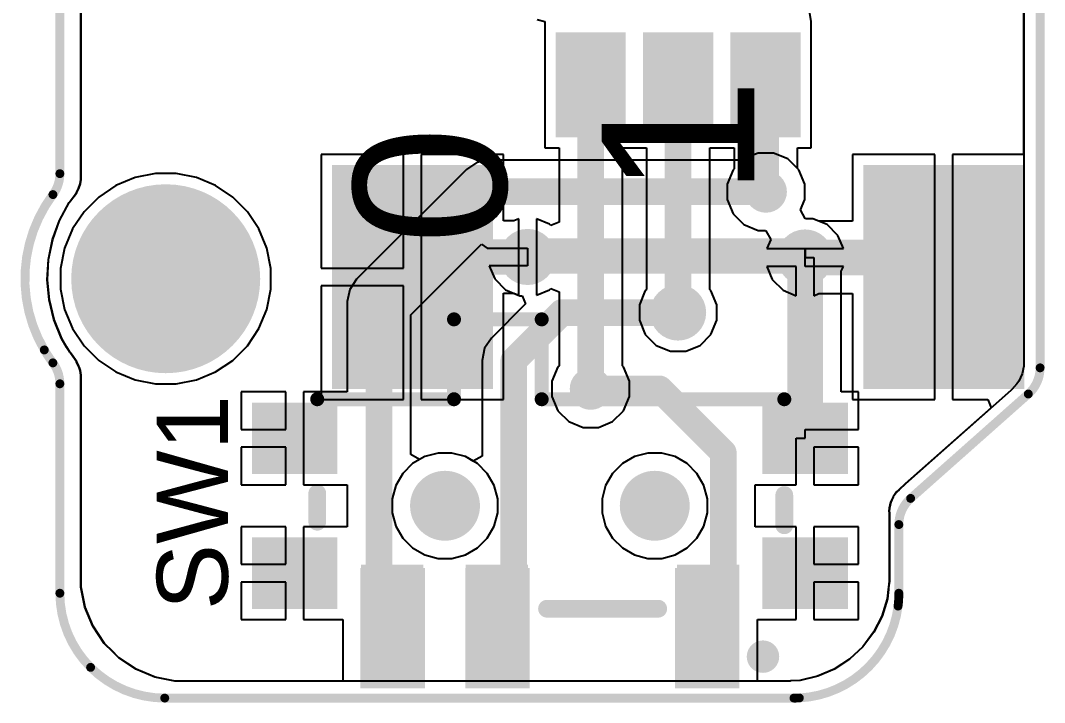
# Model space of a CAD drawing. Header units: millimetres. Extents: x -0.082 to 0.495, y -0.239 to 0.554.
# Drawn here: x -0.082 to 0.495, y -0.239 to 0.145 of the extents above; entities that cross this region are included whole.
import ezdxf

# ---------------------------------------------------------------- set-up
doc = ezdxf.new("R2010")
doc.units = ezdxf.units.MM
doc.header["$MEASUREMENT"] = 0
for name, color, linetype in [('BottomLayer', 5, 'Continuous'), ('BottomPaste', 16, 'Continuous'), ('BottomSolder', 6, 'Continuous'), ('Mechanical2', 216, 'Continuous'), ('MultiLayer', 9, 'Continuous'), ('PadHoleLayer', 156, 'Continuous'), ('TopLayer', 1, 'Continuous'), ('TopOverlay', 2, 'Continuous'), ('TopPaste', 8, 'Continuous'), ('TopSolder', 216, 'Continuous'), ('ViaHoleLayer', 16, 'Continuous')]:
    doc.layers.add(name, color=color, linetype=linetype)
doc.styles.add('Arial', font='arial.ttf', dxfattribs={"height": 0.2})

# ---------------------------------------------------------------- blocks, each defined once
blk = doc.blocks.new('PCM12SMTR__1')
at = {"layer": 'BottomSolder'}
h = blk.add_hatch(color=6, dxfattribs=at)
edge = h.paths.add_edge_path()
edge.add_arc((-0.0590551, 0), 0.004, 0, 360)
h = blk.add_hatch(color=6, dxfattribs=at)
edge = h.paths.add_edge_path()
edge.add_arc((0.0590551, 0), 0.004, 0, 360)
at = {"layer": 'PadHoleLayer'}
h = blk.add_hatch(color=156, dxfattribs=at)
edge = h.paths.add_edge_path()
edge.add_arc((-0.0590551, 0), 0.019685, 0, 360)
h = blk.add_hatch(color=156, dxfattribs=at)
edge = h.paths.add_edge_path()
edge.add_arc((0.0590551, 0), 0.019685, 0, 360)
at = {"layer": 'TopLayer'}
for points in [[(-0.10275585, 0.09881885), (-0.07440935, 0.09881885), (-0.07440935, 0.03897635), (-0.10275585, 0.03897635)], [(0.01535435, 0.09881885), (0.04370085, 0.09881885), (0.04370085, 0.03897635), (0.01535435, 0.03897635)], [(0.07440945, 0.09881885), (0.10275595, 0.09881885), (0.10275595, 0.03897635), (0.07440945, 0.03897635)], [(-0.16377955, 0.05413385), (-0.12362205, 0.05413385), (-0.12362205, 0.02185035), (-0.16377955, 0.02185035)], [(0.12362205, 0.05413385), (0.16377955, 0.05413385), (0.16377955, 0.02185035), (0.12362205, 0.02185035)], [(-0.16377955, -0.02185035), (-0.12362205, -0.02185035), (-0.12362205, -0.05413385), (-0.16377955, -0.05413385)], [(0.12362205, -0.02185035), (0.16377955, -0.02185035), (0.16377955, -0.05413385), (0.12362205, -0.05413385)]]:
    blk.add_hatch(color=1, dxfattribs=at).paths.add_polyline_path(points)
at = {"layer": 'TopPaste'}
for points in [[(-0.10275585, 0.09881885), (-0.07440935, 0.09881885), (-0.07440935, 0.03897635), (-0.10275585, 0.03897635)], [(0.01535435, 0.09881885), (0.04370085, 0.09881885), (0.04370085, 0.03897635), (0.01535435, 0.03897635)], [(0.07440945, 0.09881885), (0.10275595, 0.09881885), (0.10275595, 0.03897635), (0.07440945, 0.03897635)], [(-0.16377955, 0.05413385), (-0.12362205, 0.05413385), (-0.12362205, 0.02185035), (-0.16377955, 0.02185035)], [(0.12362205, 0.05413385), (0.16377955, 0.05413385), (0.16377955, 0.02185035), (0.12362205, 0.02185035)], [(-0.16377955, -0.02185035), (-0.12362205, -0.02185035), (-0.12362205, -0.05413385), (-0.16377955, -0.05413385)], [(0.12362205, -0.02185035), (0.16377955, -0.02185035), (0.16377955, -0.05413385), (0.12362205, -0.05413385)]]:
    blk.add_hatch(color=8, dxfattribs=at).paths.add_polyline_path(points)
at = {"layer": 'TopSolder'}
for points in [[(-0.10675585, 0.10281885), (-0.07040935, 0.10281885), (-0.07040935, 0.03497635), (-0.10675585, 0.03497635)], [(0.01135435, 0.10281885), (0.04770085, 0.10281885), (0.04770085, 0.03497635), (0.01135435, 0.03497635)], [(0.07040945, 0.10281885), (0.10675595, 0.10281885), (0.10675595, 0.03497635), (0.07040945, 0.03497635)], [(-0.16777955, 0.05813385), (-0.11962205, 0.05813385), (-0.11962205, 0.01785035), (-0.16777955, 0.01785035)], [(0.11962205, 0.05813385), (0.16777955, 0.05813385), (0.16777955, 0.01785035), (0.11962205, 0.01785035)], [(-0.16777955, -0.01785035), (-0.11962205, -0.01785035), (-0.11962205, -0.05813385), (-0.16777955, -0.05813385)], [(0.11962205, -0.01785035), (0.16777955, -0.01785035), (0.16777955, -0.05813385), (0.11962205, -0.05813385)]]:
    blk.add_hatch(color=216, dxfattribs=at).paths.add_polyline_path(points)
h = blk.add_hatch(color=216, dxfattribs=at)
edge = h.paths.add_edge_path()
edge.add_arc((-0.0590551, 0), 0.004, 0, 360)
h = blk.add_hatch(color=216, dxfattribs=at)
edge = h.paths.add_edge_path()
edge.add_arc((0.0590551, 0), 0.004, 0, 360)
at = {"layer": 'TopOverlay'}
for points, const_width in [([(-0.1158769, 0.085, 1), (-0.1241231, 0.085, 1)], 0.01), ([(-0.1266231, 0.085, 1), (-0.1216231, 0.085, 1)], 0.005), ([(-0.1183769, 0.085, 1), (-0.1133769, 0.085, 1)], 0.005), ([(-0.0635, 0.058, 1), (-0.0585, 0.058, 1)], 0.005), ([(-0.000884, 0.058, 1), (0.004116, 0.058, 1)], 0.005), ([(-0.1345, 0.011, 1), (-0.1295, 0.011, 1)], 0.005), ([(0.1285, 0.009, 1), (0.1335, 0.009, 1)], 0.005), ([(-0.1345, -0.006, 1), (-0.1295, -0.006, 1)], 0.005), ([(0.1285, -0.007, 1), (0.1335, -0.007, 1)], 0.005), ([(-0.1339685, -0.06, 1), (-0.1300315, -0.06, 1)], 0.003937), ([(0.0026475, -0.06, 1), (0.0065845, -0.06, 1)], 0.003937), ([(0.0026475, -0.06, 1), (0.0065845, -0.06, 1)], 0.003937), ([(0.0520315, -0.06, 1), (0.0559685, -0.06, 1)], 0.003937), ([(0.0520315, -0.06, 1), (0.0559685, -0.06, 1)], 0.003937), ([(0.1290315, -0.06, 1), (0.1329685, -0.06, 1)], 0.003937), ([(0.0026475, -0.105, 1), (0.0065845, -0.105, 1)], 0.003937), ([(0.0026475, -0.105, 1), (0.0065845, -0.105, 1)], 0.003937), ([(0.0520315, -0.105, 1), (0.0559685, -0.105, 1)], 0.003937), ([(0.0520315, -0.105, 1), (0.0559685, -0.105, 1)], 0.003937)]:
    blk.add_lwpolyline(points, format="xyb", close=True, dxfattribs=dict(at, const_width=const_width))
for points, const_width in [([(0.001616, 0.058), (-0.061, 0.058)], 0.01), ([(-0.132, 0.011), (-0.132, -0.006)], 0.01), ([(0.131, 0.009), (0.131, -0.007)], 0.01), ([(0.004616, -0.06), (-0.132, -0.06)], 0.007874), ([(0.004616, -0.06), (0.004616, -0.105)], 0.007874), ([(0.131, -0.06), (0.054, -0.06)], 0.007874), ([(0.054, -0.06), (0.054, -0.105)], 0.007874), ([(0.054, -0.105), (0.004616, -0.105)], 0.007874)]:
    blk.add_lwpolyline(points, dxfattribs=dict(at, const_width=const_width))
blk = doc.blocks.new('0532610371_B_2')
at = {"layer": 'BottomLayer'}
for points in [[(-0.1909449, 0.1131889), (-0.1082677, 0.1131889), (-0.1082677, -0.0049213), (-0.1909449, -0.0049213)], [(0.1909449, -0.0049213), (0.1082677, -0.0049213), (0.1082677, 0.1131889), (0.1909449, 0.1131889)], [(-0.03346455, -0.07972445), (-0.06496065, -0.07972445), (-0.06496065, -0.02854335), (-0.03346455, -0.02854335)], [(0.01574805, -0.07972445), (-0.01574805, -0.07972445), (-0.01574805, -0.02854335), (0.01574805, -0.02854335)], [(0.06496065, -0.07972445), (0.03346455, -0.07972445), (0.03346455, -0.02854335), (0.06496065, -0.02854335)]]:
    blk.add_hatch(color=5, dxfattribs=at).paths.add_polyline_path(points)
at = {"layer": 'BottomPaste'}
for points in [[(-0.1909449, 0.1131889), (-0.1082677, 0.1131889), (-0.1082677, -0.0049213), (-0.1909449, -0.0049213)], [(0.1909449, -0.0049213), (0.1082677, -0.0049213), (0.1082677, 0.1131889), (0.1909449, 0.1131889)], [(-0.03346455, -0.07972445), (-0.06496065, -0.07972445), (-0.06496065, -0.02854335), (-0.03346455, -0.02854335)], [(0.01574805, -0.07972445), (-0.01574805, -0.07972445), (-0.01574805, -0.02854335), (0.01574805, -0.02854335)], [(0.06496065, -0.07972445), (0.03346455, -0.07972445), (0.03346455, -0.02854335), (0.06496065, -0.02854335)]]:
    blk.add_hatch(color=16, dxfattribs=at).paths.add_polyline_path(points)
at = {"layer": 'BottomSolder'}
for points in [[(-0.1949449, 0.1171889), (-0.1042677, 0.1171889), (-0.1042677, -0.0089213), (-0.1949449, -0.0089213)], [(0.1949449, -0.0089213), (0.1042677, -0.0089213), (0.1042677, 0.1171889), (0.1949449, 0.1171889)], [(-0.02946455, -0.08372445), (-0.06896065, -0.08372445), (-0.06896065, -0.02454335), (-0.02946455, -0.02454335)], [(0.01974805, -0.08372445), (-0.01974805, -0.08372445), (-0.01974805, -0.02454335), (0.01974805, -0.02454335)], [(0.06896065, -0.08372445), (0.02946455, -0.08372445), (0.02946455, -0.02454335), (0.06896065, -0.02454335)]]:
    blk.add_hatch(color=6, dxfattribs=at).paths.add_polyline_path(points)

msp = doc.modelspace()

# ---------------------------------------------------------------- hatches: boundary and pattern name
at = {"layer": 'BottomLayer'}
h = msp.add_hatch(color=5, dxfattribs=at)
edge = h.paths.add_edge_path()
edge.add_arc((0.338, 0.049), 0.011811, 0, 360)
h = msp.add_hatch(color=5, dxfattribs=at)
edge = h.paths.add_edge_path()
edge.add_arc((0, 0), 0.0492126, 0, 360)
h = msp.add_hatch(color=5, dxfattribs=at)
edge = h.paths.add_edge_path()
edge.add_arc((0.2037581, 0.0122625), 0.011811, 0, 360)
h = msp.add_hatch(color=5, dxfattribs=at)
edge = h.paths.add_edge_path()
edge.add_arc((0.360045, 0.0119836), 0.011811, 0, 360)
h = msp.add_hatch(color=5, dxfattribs=at)
edge = h.paths.add_edge_path()
edge.add_arc((0.288541, -0.0190378), 0.011811, 0, 360)
h = msp.add_hatch(color=5, dxfattribs=at)
edge = h.paths.add_edge_path()
edge.add_arc((0.2393284, -0.0620164), 0.011811, 0, 360)
at = {"layer": 'BottomSolder'}
h = msp.add_hatch(color=6, dxfattribs=at)
edge = h.paths.add_edge_path()
edge.add_arc((0, 0), 0.0532126, 0, 360)
h = msp.add_hatch(color=6, dxfattribs=at)
edge = h.paths.add_edge_path()
edge.add_arc((0.2037581, 0.0122625), 0.015811, 0, 360)
h = msp.add_hatch(color=6, dxfattribs=at)
edge = h.paths.add_edge_path()
edge.add_arc((0.360045, 0.0119836), 0.015811, 0, 360)
h = msp.add_hatch(color=6, dxfattribs=at)
edge = h.paths.add_edge_path()
edge.add_arc((0.288541, -0.0190378), 0.015811, 0, 360)
at = {"layer": 'MultiLayer'}
h = msp.add_hatch(color=9, dxfattribs=at)
edge = h.paths.add_edge_path()
edge.add_arc((0, 0), 0.0492126, 0, 360)
at = {"layer": 'PadHoleLayer'}
h = msp.add_hatch(color=156, dxfattribs=at)
edge = h.paths.add_edge_path()
edge.add_arc((0, 0), 0.039379, 0, 360)
at = {"layer": 'TopLayer'}
h = msp.add_hatch(color=1, dxfattribs=at)
edge = h.paths.add_edge_path()
edge.add_arc((0.338, 0.049), 0.011811, 0, 360)
h = msp.add_hatch(color=1, dxfattribs=at)
edge = h.paths.add_edge_path()
edge.add_arc((0, 0), 0.0492126, 0, 360)
h = msp.add_hatch(color=1, dxfattribs=at)
edge = h.paths.add_edge_path()
edge.add_arc((0.2037581, 0.0122625), 0.011811, 0, 360)
h = msp.add_hatch(color=1, dxfattribs=at)
edge = h.paths.add_edge_path()
edge.add_arc((0.360045, 0.0119836), 0.011811, 0, 360)
h = msp.add_hatch(color=1, dxfattribs=at)
edge = h.paths.add_edge_path()
edge.add_arc((0.288541, -0.0190378), 0.011811, 0, 360)
h = msp.add_hatch(color=1, dxfattribs=at)
edge = h.paths.add_edge_path()
edge.add_arc((0.2393284, -0.0620164), 0.011811, 0, 360)
for points in [[(0.11, -0.23), (0.145, -0.23), (0.145, -0.161), (0.11, -0.161)], [(0.169, -0.23), (0.204, -0.23), (0.204, -0.161), (0.169, -0.161)], [(0.288, -0.23), (0.323, -0.23), (0.323, -0.161), (0.288, -0.161)]]:
    msp.add_hatch(color=1, dxfattribs=at).paths.add_polyline_path(points)
at = {"layer": 'TopSolder'}
h = msp.add_hatch(color=216, dxfattribs=at)
edge = h.paths.add_edge_path()
edge.add_arc((0, 0), 0.0532126, 0, 360)
h = msp.add_hatch(color=216, dxfattribs=at)
edge = h.paths.add_edge_path()
edge.add_arc((0.2037581, 0.0122625), 0.015811, 0, 360)
h = msp.add_hatch(color=216, dxfattribs=at)
edge = h.paths.add_edge_path()
edge.add_arc((0.360045, 0.0119836), 0.015811, 0, 360)
h = msp.add_hatch(color=216, dxfattribs=at)
edge = h.paths.add_edge_path()
edge.add_arc((0.288541, -0.0190378), 0.015811, 0, 360)
at = {"layer": 'ViaHoleLayer'}
h = msp.add_hatch(color=16, dxfattribs=at)
edge = h.paths.add_edge_path()
edge.add_arc((0.338, 0.049), 0.0059055, 0, 360)
h = msp.add_hatch(color=16, dxfattribs=at)
edge = h.paths.add_edge_path()
edge.add_arc((0.2037581, 0.0122625), 0.0059055, 0, 360)
h = msp.add_hatch(color=16, dxfattribs=at)
edge = h.paths.add_edge_path()
edge.add_arc((0.360045, 0.0119836), 0.0059055, 0, 360)
h = msp.add_hatch(color=16, dxfattribs=at)
edge = h.paths.add_edge_path()
edge.add_arc((0.288541, -0.0190378), 0.0059055, 0, 360)
h = msp.add_hatch(color=16, dxfattribs=at)
edge = h.paths.add_edge_path()
edge.add_arc((0.2393284, -0.0620164), 0.0059055, 0, 360)

# ---------------------------------------------------------------- linework, layer by layer
at = {"layer": 'BottomLayer'}
for p, q in [((0.4830846, 0.4541577), (0.4830845, 0.0700387)), ((-0.0477303, 0.0572966), (-0.0477303, 0.3197768)), ((0.2091056, 0.1461099), (0.2135803, 0.1448417)), ((0.2135803, 0.1448417), (0.2135804, 0.1411098)), ((0.3635017, 0.1448418), (0.3627572, 0.149624)), ((0.3635016, 0.1448417), (0.3635017, 0.1448418)), ((0.3635016, 0.0736608), (0.3635016, 0.1448417)), ((0.2135804, 0.1411098), (0.2135804, 0.0736608)), ((0.1339347, 0.0700387), (0.0875961, 0.0700387)), ((0.0875961, 0.0700387), (0.0875961, 0.0059836)), ((0.1339347, 0.0059836), (0.1339347, 0.0700387)), ((0.1902733, 0.0700387), (0.1439347, 0.0700387)), ((0.1439347, 0.0700387), (0.1439347, 0.0009836)), ((0.1902733, 0.0326543), (0.1902733, 0.0700387)), ((0.2135804, 0.0736608), (0.2214856, 0.0736608)), ((0.2214856, 0.0736608), (0.2214856, 0.0319133)), ((0.2571712, -0.0490138), (0.2571712, 0.0736608)), ((0.2571712, 0.0736608), (0.2706982, 0.0736608)), ((0.2706982, 0.0736608), (0.2706982, -0.0060352)), ((0.3063838, -0.0060352), (0.3063838, 0.0736608)), ((0.3063838, 0.0736608), (0.320034, 0.0736608)), ((0.320034, 0.0736608), (0.320034, 0.0618794)), ((0.3557196, 0.0621258), (0.3557196, 0.0736608)), ((0.3557196, 0.0736608), (0.3635016, 0.0736608)), ((0.4331473, 0.0700387), (0.3868087, 0.0700387)), ((0.3868087, 0.0700387), (0.3868087, 0.0323754)), ((0.4331473, 0.0009836), (0.4331473, 0.0700387)), ((0.4830845, 0.0700387), (0.4431473, 0.0700387)), ((0.4431473, 0.0700387), (0.4431473, 0.0009836)), ((-0.0058319, 0.0592126), (-0.0172717, 0.0569371)), ((0.0058319, 0.0592126), (-0.0058319, 0.0592126)), ((0.0172717, 0.0569371), (0.0058319, 0.0592126)), ((0.3195095, 0.0613549), (0.316189, 0.0533385)), ((0.320034, 0.0618794), (0.3195095, 0.0613549)), ((0.3564905, 0.0613549), (0.3557196, 0.0621258)), ((0.359811, 0.0533385), (0.3564905, 0.0613549)), ((-0.0490315, 0.0508753), (-0.0482034, 0.0533645)), ((-0.0482034, 0.0533645), (-0.0477836, 0.0559541)), ((-0.0477836, 0.0559541), (-0.0477307, 0.0572657)), ((-0.0477307, 0.0572657), (-0.0477305, 0.0572657)), ((-0.0477305, 0.057285), (-0.0477303, 0.0572966)), ((-0.0477305, 0.0572657), (-0.0477305, 0.057285)), ((-0.0280477, 0.0524735), (-0.0377458, 0.0459934)), ((-0.0172717, 0.0569371), (-0.0280477, 0.0524735)), ((0.0280477, 0.0524735), (0.0172717, 0.0569371)), ((0.0377458, 0.0459934), (0.0280477, 0.0524735)), ((0.316189, 0.0533385), (0.316189, 0.0446615)), ((0.359811, 0.0446615), (0.359811, 0.0533385)), ((-0.0544244, 0.0428731), (-0.0509897, 0.0474682)), ((-0.0509897, 0.0474682), (-0.0502466, 0.0485503)), ((-0.0502466, 0.0485503), (-0.0490315, 0.0508753)), ((-0.0598565, 0.0328172), (-0.0544244, 0.0428731)), ((-0.0377458, 0.0459934), (-0.0459934, 0.0377458)), ((0.0459934, 0.0377458), (0.0377458, 0.0459934)), ((0.316189, 0.0446615), (0.3195095, 0.0366451)), ((0.3573809, 0.0387947), (0.359811, 0.0446615)), ((-0.0459934, 0.0377458), (-0.0524735, 0.0280477)), ((0.0524735, 0.0280477), (0.0459934, 0.0377458)), ((0.3195095, 0.0366451), (0.3256451, 0.0305095)), ((0.360075, 0.0339699), (0.3573809, 0.0387947)), ((-0.0637613, 0.0220757), (-0.0598565, 0.0328172)), ((0.1959933, 0.0326543), (0.1902733, 0.0326543)), ((0.1987581, 0.0337995), (0.1959933, 0.0326543)), ((0.1987581, 0.0122625), (0.1987581, 0.0337995)), ((0.216113, 0.030753), (0.2087581, 0.0337995)), ((0.2087581, 0.0337995), (0.2087581, 0.0122625)), ((0.2168662, 0.0299998), (0.216113, 0.030753)), ((0.2214856, 0.0319133), (0.2168662, 0.0299998)), ((0.3256451, 0.0305095), (0.3336615, 0.027189)), ((0.3603098, 0.0337946), (0.360075, 0.0339699)), ((0.3643835, 0.0337946), (0.3603098, 0.0337946)), ((0.3678098, 0.0323754), (0.3643835, 0.0337946)), ((0.3868087, 0.0323754), (0.3678098, 0.0323754)), ((-0.0524735, 0.0280477), (-0.0569371, 0.0172717)), ((0.0569371, 0.0172717), (0.0524735, 0.0280477)), ((0.3336615, 0.027189), (0.3377352, 0.027189)), ((0.3377352, 0.027189), (0.33797, 0.0270137)), ((0.33797, 0.0270137), (0.3406641, 0.0221889)), ((-0.066055, 0.0108789), (-0.0637613, 0.0220757)), ((0.3406641, 0.0221889), (0.338508, 0.0169836)), ((-0.0569371, 0.0172717), (-0.0592126, 0.0058319)), ((0.0592126, 0.0058319), (0.0569371, 0.0172717)), ((0.1987581, -0.0092745), (0.1987581, 0.0122625)), ((0.2087581, 0.0122625), (0.2087581, -0.0092745)), ((0.338508, 0.0169836), (0.360045, 0.0169836)), ((0.360045, 0.0169836), (0.360045, 0.0119836)), ((0.360045, 0.0119836), (0.365045, 0.0119836)), ((0.365045, 0.0119836), (0.365045, -0.0095534)), ((-0.0666885, -0.0005328), (-0.066055, 0.0108789)), ((-0.0592126, 0.0058319), (-0.0592126, -0.0058319)), ((0.0592126, -0.0058319), (0.0592126, 0.0058319)), ((0.0875961, 0.0059836), (0.1339347, 0.0059836)), ((0.355045, 0.0069836), (0.338508, 0.0069836)), ((0.338508, 0.0069836), (0.3415545, -0.0003713)), ((0.355045, -0.0095534), (0.355045, 0.0069836)), ((0.1439347, 0.0009836), (0.1439347, -0.0680715)), ((0.4331473, -0.0680715), (0.4331473, 0.0009836)), ((0.4431473, 0.0009836), (0.4431473, -0.0680715)), ((-0.0656481, -0.0119146), (-0.0666885, -0.0005328)), ((0.1339347, -0.0040164), (0.0875961, -0.0040164)), ((0.0875961, -0.0040164), (0.0875961, -0.0680715)), ((0.1339347, -0.0680715), (0.1339347, -0.0040164)), ((0.216113, -0.006228), (0.2168662, -0.0054748)), ((0.2168662, -0.0054748), (0.2214856, -0.0073883)), ((0.3415545, -0.0003713), (0.3476901, -0.0065069)), ((-0.0592126, -0.0058319), (-0.0569371, -0.0172717)), ((0.0569371, -0.0172717), (0.0592126, -0.0058319)), ((0.1902733, -0.0680715), (0.1902733, -0.0081293)), ((0.1902733, -0.0081293), (0.1959933, -0.0081293)), ((0.1959933, -0.0081293), (0.1987581, -0.0092745)), ((0.2087581, -0.0092745), (0.216113, -0.006228)), ((0.2214856, -0.0073883), (0.2214856, -0.0490138)), ((0.2700505, -0.0066829), (0.26673, -0.0146993)), ((0.2706982, -0.0060352), (0.2700505, -0.0066829)), ((0.3070315, -0.0066829), (0.3063838, -0.0060352)), ((0.310352, -0.0146993), (0.3070315, -0.0066829)), ((0.3476901, -0.0065069), (0.355045, -0.0095534)), ((0.365045, -0.0095534), (0.3678098, -0.0084082)), ((0.3678098, -0.0084082), (0.3868087, -0.0084082)), ((0.3868087, -0.0084082), (0.3868087, -0.0680715)), ((-0.0629561, -0.0230223), (-0.0656481, -0.0119146)), ((-0.0569371, -0.0172717), (-0.0524735, -0.0280477)), ((0.0524735, -0.0280477), (0.0569371, -0.0172717)), ((0.26673, -0.0146993), (0.26673, -0.0233763)), ((0.310352, -0.0233763), (0.310352, -0.0146993)), ((-0.0586704, -0.0336177), (-0.0629561, -0.0230223)), ((-0.0524735, -0.0280477), (-0.0459934, -0.0377458)), ((0.0459934, -0.0377458), (0.0524735, -0.0280477)), ((0.26673, -0.0233763), (0.2700505, -0.0313927)), ((0.3070315, -0.0313927), (0.310352, -0.0233763)), ((-0.0557767, -0.0385454), (-0.0586704, -0.0336177)), ((0.2700505, -0.0313927), (0.2761861, -0.0375283)), ((0.3008959, -0.0375283), (0.3070315, -0.0313927)), ((-0.0557706, -0.0385562), (-0.0557767, -0.0385454)), ((-0.0557623, -0.0385705), (-0.0557706, -0.0385562)), ((-0.0557601, -0.0385741), (-0.0557623, -0.0385705)), ((-0.0552139, -0.0395021), (-0.0557601, -0.0385741)), ((-0.0540706, -0.0413274), (-0.0552139, -0.0395021)), ((-0.0459934, -0.0377458), (-0.0377458, -0.0459934)), ((0.0377458, -0.0459934), (0.0459934, -0.0377458)), ((0.2761861, -0.0375283), (0.2842025, -0.0408488)), ((0.2928795, -0.0408488), (0.3008959, -0.0375283)), ((-0.0536493, -0.0419605), (-0.0540706, -0.0413274)), ((-0.0509779, -0.0457586), (-0.0536493, -0.0419605)), ((-0.0509778, -0.0457587), (-0.0509779, -0.0457586)), ((-0.0509779, -0.0457588), (-0.0509778, -0.0457587)), ((-0.0502373, -0.0468393), (-0.0509779, -0.0457588)), ((-0.0377458, -0.0459934), (-0.0280477, -0.0524735)), ((0.0280477, -0.0524735), (0.0377458, -0.0459934)), ((0.2842025, -0.0408488), (0.2928795, -0.0408488)), ((-0.0490279, -0.0491588), (-0.0502373, -0.0468393)), ((-0.0490267, -0.049161), (-0.0490279, -0.0491588)), ((-0.0487638, -0.0499532), (-0.0490267, -0.049161)), ((-0.0482018, -0.0516459), (-0.0487638, -0.0499532)), ((-0.0477835, -0.0542306), (-0.0482018, -0.0516459)), ((0.2208379, -0.0496615), (0.2175174, -0.0576779)), ((0.2214856, -0.0490138), (0.2208379, -0.0496615)), ((0.2578189, -0.0496615), (0.2571712, -0.0490138)), ((0.2611394, -0.0576779), (0.2578189, -0.0496615)), ((-0.0477307, -0.0555397), (-0.0477835, -0.0542306)), ((-0.0477303, -0.1679427), (-0.0477307, -0.0555397)), ((-0.0280477, -0.0524735), (-0.0172717, -0.0569371)), ((-0.0172717, -0.0569371), (-0.0058319, -0.0592126)), ((0.0058319, -0.0592126), (0.0172717, -0.0569371)), ((0.0172717, -0.0569371), (0.0280477, -0.0524735)), ((-0.0058319, -0.0592126), (0.0058319, -0.0592126)), ((0.2175174, -0.0576779), (0.2175174, -0.0663549)), ((0.2611394, -0.0663549), (0.2611394, -0.0576779)), ((0.0875961, -0.0680715), (0.1339347, -0.0680715)), ((0.1439347, -0.0680715), (0.1902733, -0.0680715)), ((0.2175174, -0.0663549), (0.2208379, -0.0743713)), ((0.2578189, -0.0743713), (0.2611394, -0.0663549)), ((0.3868087, -0.0680715), (0.4331473, -0.0680715)), ((0.4431473, -0.0680715), (0.462992, -0.0680715)), ((0.462992, -0.0680715), (0.4647669, -0.0727459)), ((0.2208379, -0.0743713), (0.2269735, -0.0805069)), ((0.2516833, -0.0805069), (0.2578189, -0.0743713)), ((0.4647669, -0.0727459), (0.4164531, -0.1156163)), ((0.2269735, -0.0805069), (0.2349899, -0.0838274)), ((0.2436669, -0.0838274), (0.2516833, -0.0805069)), ((0.2349899, -0.0838274), (0.2436669, -0.0838274)), ((0.1458255, -0.1002119), (0.1390565, -0.10412)), ((0.1533754, -0.098189), (0.1458255, -0.1002119)), ((0.1611916, -0.098189), (0.1533754, -0.098189)), ((0.1687415, -0.1002119), (0.1611916, -0.098189)), ((0.1755105, -0.10412), (0.1687415, -0.1002119)), ((0.2639357, -0.1002119), (0.2571667, -0.10412)), ((0.2714856, -0.098189), (0.2639357, -0.1002119)), ((0.2793018, -0.098189), (0.2714856, -0.098189)), ((0.2868517, -0.1002119), (0.2793018, -0.098189)), ((0.2936207, -0.10412), (0.2868517, -0.1002119)), ((0.1390565, -0.10412), (0.1335295, -0.109647)), ((0.1810375, -0.109647), (0.1755105, -0.10412)), ((0.2571667, -0.10412), (0.2516397, -0.109647)), ((0.2991477, -0.109647), (0.2936207, -0.10412)), ((0.1335295, -0.109647), (0.1296214, -0.116416)), ((0.1849456, -0.116416), (0.1810375, -0.109647)), ((0.2516397, -0.109647), (0.2477316, -0.116416)), ((0.3030558, -0.116416), (0.2991477, -0.109647)), ((0.1296214, -0.116416), (0.1275985, -0.1239659)), ((0.1869685, -0.1239659), (0.1849456, -0.116416)), ((0.2477316, -0.116416), (0.2457087, -0.1239659)), ((0.3050787, -0.1239659), (0.3030558, -0.116416)), ((0.4115865, -0.1200532), (0.4095677, -0.1227811)), ((0.4127968, -0.1188609), (0.4115865, -0.1200532)), ((0.4128164, -0.118843), (0.4127967, -0.1188606)), ((0.4127967, -0.1188606), (0.4127968, -0.1188609)), ((0.4164531, -0.1156163), (0.4128164, -0.118843)), ((0.1275985, -0.1239659), (0.1275985, -0.1317821)), ((0.1869685, -0.1317821), (0.1869685, -0.1239659)), ((0.2457087, -0.1239659), (0.2457087, -0.1317821)), ((0.3050787, -0.1317821), (0.3050787, -0.1239659)), ((0.408155, -0.1258668), (0.407409, -0.1291775)), ((0.4095677, -0.1227811), (0.408155, -0.1258668)), ((0.1275985, -0.1317821), (0.1296214, -0.139332)), ((0.1849456, -0.139332), (0.1869685, -0.1317821)), ((0.2457087, -0.1317821), (0.2477316, -0.139332)), ((0.3030558, -0.139332), (0.3050787, -0.1317821)), ((0.407409, -0.1291787), (0.4072973, -0.1308729)), ((0.4072973, -0.1308729), (0.4074484, -0.1317113)), ((0.407409, -0.1291775), (0.407409, -0.1291787)), ((0.4074484, -0.1317113), (0.4074487, -0.1317115)), ((0.4074487, -0.1317115), (0.4074486, -0.1701599)), ((0.1296214, -0.139332), (0.1335295, -0.146101)), ((0.1810375, -0.146101), (0.1849456, -0.139332)), ((0.2477316, -0.139332), (0.2516397, -0.146101)), ((0.2991477, -0.146101), (0.3030558, -0.139332)), ((0.1335295, -0.146101), (0.1390565, -0.151628)), ((0.1755105, -0.151628), (0.1810375, -0.146101)), ((0.2516397, -0.146101), (0.2571667, -0.151628)), ((0.2936207, -0.151628), (0.2991477, -0.146101)), ((0.1390565, -0.151628), (0.1458255, -0.1555361)), ((0.1458255, -0.1555361), (0.1533754, -0.157559)), ((0.1611916, -0.157559), (0.1687415, -0.1555361)), ((0.1687415, -0.1555361), (0.1755105, -0.151628)), ((0.2571667, -0.151628), (0.2639357, -0.1555361)), ((0.2639357, -0.1555361), (0.2714856, -0.157559)), ((0.2793018, -0.157559), (0.2868517, -0.1555361)), ((0.2868517, -0.1555361), (0.2936207, -0.151628)), ((0.1533754, -0.157559), (0.1611916, -0.157559)), ((0.2714856, -0.157559), (0.2793018, -0.157559)), ((-0.0477307, -0.1737529), (-0.0477305, -0.1679621)), ((-0.0477305, -0.1679621), (-0.0477304, -0.1679428)), ((-0.0477304, -0.1679428), (-0.0477303, -0.1679427)), ((0.4071502, -0.1721317), (0.4068615, -0.1751419)), ((0.4072233, -0.1719994), (0.4071502, -0.1721317)), ((0.4072356, -0.1719683), (0.4072233, -0.1719992)), ((0.4072233, -0.1719992), (0.4072233, -0.1719994)), ((0.4074486, -0.1701599), (0.4072356, -0.1719683)), ((-0.0454761, -0.1850893), (-0.0477307, -0.1737529)), ((0.4068615, -0.1751419), (0.4062339, -0.1802272)), ((0.4062339, -0.1802272), (0.4032451, -0.1900051)), ((-0.0410534, -0.195768), (-0.0454761, -0.1850893)), ((0.4032451, -0.1900051), (0.3986108, -0.199119)), ((-0.0346325, -0.2053788), (-0.0410534, -0.195768)), ((0.3986108, -0.199119), (0.3924705, -0.2072944)), ((-0.033845, -0.2061664), (-0.0346325, -0.2053788)), ((-0.0305456, -0.2094657), (-0.033845, -0.2061664)), ((0.3924705, -0.2072944), (0.3850093, -0.2142851)), ((-0.0305443, -0.2094671), (-0.0305456, -0.2094657)), ((-0.0305355, -0.2094758), (-0.0305443, -0.2094671)), ((-0.0264439, -0.213564), (-0.0305355, -0.2094758)), ((-0.0168363, -0.219979), (-0.0264439, -0.213564)), ((0.3850093, -0.2142851), (0.3764517, -0.2198806)), ((-0.0061623, -0.2243975), (-0.0168363, -0.219979)), ((0.0051684, -0.22665), (-0.0061623, -0.2243975)), ((0.3670556, -0.2239122), (0.357104, -0.2262586)), ((0.3764517, -0.2198806), (0.3670556, -0.2239122)), ((0.3514134, -0.22665), (0.0051684, -0.22665)), ((0.3515833, -0.2266379), (0.3514134, -0.22665)), ((0.3517519, -0.2266138), (0.3515833, -0.2266379)), ((0.3519184, -0.2265777), (0.3517519, -0.2266138)), ((0.3520002, -0.2265538), (0.3519184, -0.2265777)), ((0.357104, -0.2262586), (0.3520002, -0.2265538))]:
    msp.add_line(p, q, dxfattribs=at)
for points, const_width in [([(0.2393284, -0.0620164), (0.2393284, 0.1092513)], 0.015), ([(0.288541, -0.0190378), (0.288541, 0.1092513)], 0.015), ([(0.337, 0.1084977), (0.3378768, 0.1076209)], 0.015), ([(0.3378768, 0.0491232), (0.3378768, 0.1076209)], 0.015), ([(0.3378768, 0.0491232), (0.338, 0.049)], 0.015), ([(0.1386558, 0.0122625), (0.2037581, 0.0122625)], 0.02), ([(0.360045, 0.0119836), (0.4381473, 0.0119836)], 0.02), ([(0.4323815, -0.0047822), (0.4381473, 0.0009836)], 0.02), ([(0.288541, -0.0192278), (0.288541, -0.0190378)], 0.015), ([(0.288541, -0.0192278), (0.2893132, -0.02)], 0.015)]:
    msp.add_lwpolyline(points, dxfattribs=dict(at, const_width=const_width))
for points, const_width in [([(0.2355784, 0.1092513, 1), (0.2430784, 0.1092513, 1)], 0.0075), ([(0.284791, 0.1092513, 1), (0.292291, 0.1092513, 1)], 0.0075), ([(0.33325, 0.1084977, 1), (0.34075, 0.1084977, 1)], 0.0075), ([(0.3341268, 0.1076209, 1), (0.3416268, 0.1076209, 1)], 0.0075), ([(0.3341268, 0.1076209, 1), (0.3416268, 0.1076209, 1)], 0.0075), ([(0.3341268, 0.0491232, 1), (0.3416268, 0.0491232, 1)], 0.0075), ([(0.3341268, 0.0491232, 1), (0.3416268, 0.0491232, 1)], 0.0075), ([(0.33425, 0.049, 1), (0.34175, 0.049, 1)], 0.0075), ([(0.1336558, 0.0122625, 1), (0.1436558, 0.0122625, 1)], 0.01), ([(0.1987581, 0.0122625, 1), (0.2087581, 0.0122625, 1)], 0.01), ([(0.355045, 0.0119836, 1), (0.365045, 0.0119836, 1)], 0.01), ([(0.4331473, 0.0119836, 1), (0.4431473, 0.0119836, 1)], 0.01), ([(0.4331473, 0.0009836, 1), (0.4431473, 0.0009836, 1)], 0.01), ([(0.4273815, -0.0047822, 1), (0.4373815, -0.0047822, 1)], 0.01), ([(0.284791, -0.0190378, 1), (0.292291, -0.0190378, 1)], 0.0075), ([(0.284791, -0.0190378, 1), (0.292291, -0.0190378, 1)], 0.0075), ([(0.284791, -0.0192278, 1), (0.292291, -0.0192278, 1)], 0.0075), ([(0.284791, -0.0192278, 1), (0.292291, -0.0192278, 1)], 0.0075), ([(0.2855632, -0.02, 1), (0.2930632, -0.02, 1)], 0.0075), ([(0.2355784, -0.0620164, 1), (0.2430784, -0.0620164, 1)], 0.0075)]:
    msp.add_lwpolyline(points, format="xyb", close=True, dxfattribs=dict(at, const_width=const_width))
at = {"layer": 'Mechanical2', "const_width": 0.005}
for points in [[(0.4923733, -0.0501982), (0.4923733, 0.4724475)], [(-0.0595952, 0.0591916), (-0.0595952, 0.3346522)], [(-0.0595952, -0.1771588), (-0.0595952, -0.0591785)], [(0.4194639, -0.1237415), (0.4857513, -0.0649226)], [(0.4128458, -0.1771588), (0.4128458, -0.1384659)], [(-0.0005401, -0.2362139), (0.3537906, -0.2362139)]]:
    msp.add_lwpolyline(points, dxfattribs=at)
for points in [[(-0.0595952, 0.0591916, -0.1618310150216798), (-0.0635165, 0.0474042)], [(-0.0683684, -0.0400997, -0.3021082259808532), (-0.0635164, 0.0474042)], [(-0.0635165, -0.0473911, -0.02757970698662625), (-0.0683685, -0.0400997)], [(-0.0635165, -0.0473911, -0.1618310150217262), (-0.0595952, -0.0591785)], [(0.4923733, -0.0501982, -0.2145561468686007), (0.4857513, -0.0649226)], [(0.4128458, -0.1384659, -0.2144107758171247), (0.4194639, -0.1237416)], [(-0.0422999, -0.2189187, -0.1989008344623935), (-0.0595952, -0.1771588)], [(0.4127651, -0.1802701, -0.01738776508900374), (0.412408, -0.1843843)], [(0.4128457, -0.1771588, -0.01296772205114604), (0.4127651, -0.1802701)], [(0.4124082, -0.1843843, -0.3640948520491111), (0.3568054, -0.2361384)], [(-0.00054, -0.2362139, -0.1989008354570467), (-0.0422999, -0.2189186)], [(0.3568054, -0.2361383, -0.01256264721426398), (0.3537907, -0.2362139)]]:
    msp.add_lwpolyline(points, format="xyb", dxfattribs=at)
at = {"layer": 'Mechanical2', "const_width": 0.0025}
for points in [[(-0.0608452, 0.0591916, 1), (-0.0583452, 0.0591916, 1)], [(-0.0608452, 0.0591916, 1), (-0.0583452, 0.0591916, 1)], [(-0.0647665, 0.0474042, 1), (-0.0622665, 0.0474042, 1)], [(-0.0647664, 0.0474042, 1), (-0.0622664, 0.0474042, 1)], [(-0.0696185, -0.0400997, 1), (-0.0671185, -0.0400997, 1)], [(-0.0696184, -0.0400997, 1), (-0.0671184, -0.0400997, 1)], [(-0.0647665, -0.0473911, 1), (-0.0622665, -0.0473911, 1)], [(-0.0647665, -0.0473911, 1), (-0.0622665, -0.0473911, 1)], [(0.4911233, -0.0501982, 1), (0.4936233, -0.0501982, 1)], [(0.4911233, -0.0501982, 1), (0.4936233, -0.0501982, 1)], [(-0.0608452, -0.0591785, 1), (-0.0583452, -0.0591785, 1)], [(-0.0608452, -0.0591785, 1), (-0.0583452, -0.0591785, 1)], [(0.4845013, -0.0649226, 1), (0.4870013, -0.0649226, 1)], [(0.4845013, -0.0649226, 1), (0.4870013, -0.0649226, 1)], [(0.4182139, -0.1237415, 1), (0.4207139, -0.1237415, 1)], [(0.4182139, -0.1237416, 1), (0.4207139, -0.1237416, 1)], [(0.4115958, -0.1384659, 1), (0.4140958, -0.1384659, 1)], [(0.4115958, -0.1384659, 1), (0.4140958, -0.1384659, 1)], [(-0.0608452, -0.1771588, 1), (-0.0583452, -0.1771588, 1)], [(-0.0608452, -0.1771588, 1), (-0.0583452, -0.1771588, 1)], [(0.4115151, -0.1802701, 1), (0.4140151, -0.1802701, 1)], [(0.4115151, -0.1802701, 1), (0.4140151, -0.1802701, 1)], [(0.4115957, -0.1771588, 1), (0.4140957, -0.1771588, 1)], [(0.4115958, -0.1771588, 1), (0.4140958, -0.1771588, 1)], [(0.411158, -0.1843843, 1), (0.413658, -0.1843843, 1)], [(0.4111582, -0.1843843, 1), (0.4136582, -0.1843843, 1)], [(-0.0435499, -0.2189186, 1), (-0.0410499, -0.2189186, 1)], [(-0.0435499, -0.2189187, 1), (-0.0410499, -0.2189187, 1)], [(-0.0017901, -0.2362139, 1), (0.0007099, -0.2362139, 1)], [(-0.00179, -0.2362139, 1), (0.00071, -0.2362139, 1)], [(0.3525406, -0.2362139, 1), (0.3550406, -0.2362139, 1)], [(0.3525407, -0.2362139, 1), (0.3550407, -0.2362139, 1)], [(0.3555554, -0.2361383, 1), (0.3580554, -0.2361383, 1)], [(0.3555554, -0.2361384, 1), (0.3580554, -0.2361384, 1)]]:
    msp.add_lwpolyline(points, format="xyb", close=True, dxfattribs=at)
at = {"layer": 'TopLayer'}
for p, q in [((0.483218, 0.4541577), (0.4832179, -0.046983)), ((-0.0475969, 0.0572966), (-0.0475969, 0.3197768)), ((0.3336615, 0.070811), (0.3256451, 0.0674905)), ((0.3423385, 0.070811), (0.3336615, 0.070811)), ((0.3503549, 0.0674905), (0.3423385, 0.070811)), ((0.1751718, 0.0654846), (0.1693832, 0.0616168)), ((0.182, 0.0668429), (0.1751718, 0.0654846)), ((0.1820005, 0.0668428), (0.182, 0.0668429)), ((0.3249974, 0.0668428), (0.1820005, 0.0668428)), ((0.3256451, 0.0674905), (0.3249974, 0.0668428)), ((0.3564905, 0.0613549), (0.3503549, 0.0674905)), ((-0.0058319, 0.0592126), (-0.0172717, 0.0569371)), ((0.0058319, 0.0592126), (-0.0058319, 0.0592126)), ((0.0172717, 0.0569371), (0.0058319, 0.0592126)), ((0.1693832, 0.0616168), (0.1074816, -0.0002848)), ((0.359811, 0.0533385), (0.3564905, 0.0613549)), ((-0.0488981, 0.0508753), (-0.04807, 0.0533645)), ((-0.04807, 0.0533645), (-0.0476502, 0.0559541)), ((-0.0476502, 0.0559541), (-0.0475973, 0.0572657)), ((-0.0475973, 0.0572657), (-0.0475971, 0.0572657)), ((-0.0475971, 0.057285), (-0.0475969, 0.0572966)), ((-0.0475971, 0.0572657), (-0.0475971, 0.057285)), ((-0.0280477, 0.0524735), (-0.0377458, 0.0459934)), ((-0.0172717, 0.0569371), (-0.0280477, 0.0524735)), ((0.0280477, 0.0524735), (0.0172717, 0.0569371)), ((0.0377458, 0.0459934), (0.0280477, 0.0524735)), ((0.359811, 0.0446615), (0.359811, 0.0533385)), ((-0.054291, 0.0428731), (-0.0508563, 0.0474682)), ((-0.0508563, 0.0474682), (-0.0501132, 0.0485503)), ((-0.0501132, 0.0485503), (-0.0488981, 0.0508753)), ((-0.0597231, 0.0328172), (-0.054291, 0.0428731)), ((-0.0377458, 0.0459934), (-0.0459934, 0.0377458)), ((0.0459934, 0.0377458), (0.0377458, 0.0459934)), ((0.3573809, 0.0387947), (0.359811, 0.0446615)), ((-0.0459934, 0.0377458), (-0.0524735, 0.0280477)), ((0.0524735, 0.0280477), (0.0459934, 0.0377458)), ((0.360075, 0.0339699), (0.3573809, 0.0387947)), ((-0.0636279, 0.0220757), (-0.0597231, 0.0328172)), ((0.3603098, 0.0337946), (0.360075, 0.0339699)), ((0.3643835, 0.0337946), (0.3603098, 0.0337946)), ((0.3723999, 0.0304741), (0.3643835, 0.0337946)), ((0.3785355, 0.0243385), (0.3723999, 0.0304741)), ((-0.0524735, 0.0280477), (-0.0569371, 0.0172717)), ((0.0569371, 0.0172717), (0.0524735, 0.0280477)), ((0.381582, 0.0169836), (0.3785355, 0.0243385)), ((-0.0659216, 0.0108789), (-0.0636279, 0.0220757)), ((0.1379412, -0.0202924), (0.1777376, 0.019504)), ((0.1777376, 0.019504), (0.1810921, 0.0172625)), ((-0.0569371, 0.0172717), (-0.0592126, 0.0058319)), ((0.0592126, 0.0058319), (0.0569371, 0.0172717)), ((0.1810921, 0.0172625), (0.2037581, 0.0172625)), ((0.2037581, 0.0172625), (0.2037581, 0.0072625)), ((0.360045, 0.0069836), (0.360045, 0.0169836)), ((0.360045, 0.0169836), (0.381582, 0.0169836)), ((-0.0665551, -0.0005328), (-0.0659216, 0.0108789)), ((-0.0592126, 0.0058319), (-0.0592126, -0.0058319)), ((0.0592126, -0.0058319), (0.0592126, 0.0058319)), ((0.2037581, 0.0072625), (0.1822211, 0.0072625)), ((0.1822211, 0.0072625), (0.1852676, -9.24e-05)), ((0.381582, 0.0069836), (0.360045, 0.0069836)), ((0.3804312, 0.0042053), (0.381582, 0.0069836)), ((0.3804312, -0.0637402), (0.3804312, 0.0042053)), ((-0.0655147, -0.0119146), (-0.0665551, -0.0005328)), ((0.1074816, -0.0002848), (0.1036138, -0.0060734)), ((0.1852676, -9.24e-05), (0.1914032, -0.006228)), ((-0.0592126, -0.0058319), (-0.0569371, -0.0172717)), ((0.0569371, -0.0172717), (0.0592126, -0.0058319)), ((0.1036138, -0.0060734), (0.1022556, -0.0129016)), ((0.1914032, -0.006228), (0.1994196, -0.0095485)), ((0.1994196, -0.0095485), (0.200685, -0.0095485)), ((0.200685, -0.0095485), (0.2025985, -0.0141679)), ((-0.0628227, -0.0230223), (-0.0655147, -0.0119146)), ((-0.0569371, -0.0172717), (-0.0524735, -0.0280477)), ((0.0524735, -0.0280477), (0.0569371, -0.0172717)), ((0.1022556, -0.0129016), (0.1022556, -0.0637402)), ((0.2025985, -0.0141679), (0.1833832, -0.0333832)), ((-0.058537, -0.0336177), (-0.0628227, -0.0230223)), ((0.1379412, -0.0989904), (0.1379412, -0.0202924)), ((-0.0524735, -0.0280477), (-0.0459934, -0.0377458)), ((0.0459934, -0.0377458), (0.0524735, -0.0280477)), ((-0.0556433, -0.0385454), (-0.058537, -0.0336177)), ((0.1833832, -0.0333832), (0.1795154, -0.0391718)), ((-0.0556372, -0.0385562), (-0.0556433, -0.0385454)), ((-0.0556289, -0.0385705), (-0.0556372, -0.0385562)), ((-0.0556267, -0.0385741), (-0.0556289, -0.0385705)), ((-0.0550805, -0.0395021), (-0.0556267, -0.0385741)), ((-0.0539372, -0.0413274), (-0.0550805, -0.0395021)), ((-0.0459934, -0.0377458), (-0.0377458, -0.0459934)), ((0.0377458, -0.0459934), (0.0459934, -0.0377458)), ((0.1795154, -0.0391718), (0.1781572, -0.046)), ((-0.0535159, -0.0419605), (-0.0539372, -0.0413274)), ((-0.0508445, -0.0457586), (-0.0535159, -0.0419605)), ((-0.0508444, -0.0457587), (-0.0508445, -0.0457586)), ((-0.0508445, -0.0457588), (-0.0508444, -0.0457587)), ((-0.0501039, -0.0468393), (-0.0508445, -0.0457588)), ((-0.0377458, -0.0459934), (-0.0280477, -0.0524735)), ((0.0280477, -0.0524735), (0.0377458, -0.0459934)), ((0.1781572, -0.046), (0.1781572, -0.099981)), ((-0.0488945, -0.0491588), (-0.0501039, -0.0468393)), ((-0.0488933, -0.049161), (-0.0488945, -0.0491588)), ((-0.0486304, -0.0499532), (-0.0488933, -0.049161)), ((-0.0480684, -0.0516459), (-0.0486304, -0.0499532)), ((-0.0476501, -0.0542306), (-0.0480684, -0.0516459)), ((0.4832179, -0.0492233), (0.4822792, -0.0536045)), ((0.4832179, -0.046983), (0.4832179, -0.0492233)), ((-0.0475973, -0.0555397), (-0.0476501, -0.0542306)), ((-0.0475969, -0.1679427), (-0.0475973, -0.0555397)), ((-0.0280477, -0.0524735), (-0.0172717, -0.0569371)), ((-0.0172717, -0.0569371), (-0.0058319, -0.0592126)), ((0.0058319, -0.0592126), (0.0172717, -0.0569371)), ((0.0172717, -0.0569371), (0.0280477, -0.0524735)), ((0.4822792, -0.0536045), (0.4804435, -0.0576918)), ((-0.0058319, -0.0592126), (0.0058319, -0.0592126)), ((0.4761009, -0.0628068), (0.4724854, -0.0660154)), ((0.4761015, -0.0628064), (0.4761009, -0.0628068)), ((0.4761038, -0.0628043), (0.4761015, -0.0628064)), ((0.4764867, -0.062379), (0.4761038, -0.0628043)), ((0.4793052, -0.0592427), (0.4764867, -0.062379)), ((0.4804435, -0.0576918), (0.4793052, -0.0592427)), ((0.0676376, -0.0637402), (0.0425591, -0.0637402)), ((0.0425591, -0.0637402), (0.0425591, -0.0848819)), ((0.0676376, -0.0848819), (0.0676376, -0.0637402)), ((0.1022556, -0.0637402), (0.0776376, -0.0637402)), ((0.0776376, -0.0637402), (0.0776376, -0.0898819)), ((0.3901181, -0.0637402), (0.3804312, -0.0637402)), ((0.3901181, -0.0848819), (0.3901181, -0.0637402)), ((0.4724854, -0.0660154), (0.4165865, -0.1156163)), ((0.0425591, -0.0848819), (0.0676376, -0.0848819)), ((0.3600392, -0.0898819), (0.3600392, -0.0848819)), ((0.3600392, -0.0848819), (0.3901181, -0.0848819)), ((0.0776376, -0.0898819), (0.0776376, -0.1160236)), ((0.3550392, -0.1160236), (0.3550392, -0.0898819)), ((0.3550392, -0.0898819), (0.3600392, -0.0898819)), ((0.0676376, -0.0948819), (0.0425591, -0.0948819)), ((0.0425591, -0.0948819), (0.0425591, -0.1160236)), ((0.0676376, -0.1160236), (0.0676376, -0.0948819)), ((0.3901181, -0.0948819), (0.3650392, -0.0948819)), ((0.3650392, -0.0948819), (0.3650392, -0.1160236)), ((0.3901181, -0.1160236), (0.3901181, -0.0948819)), ((0.1429412, -0.1018771), (0.1379412, -0.0989904)), ((0.1458255, -0.1002119), (0.1429412, -0.1018771)), ((0.1533754, -0.098189), (0.1458255, -0.1002119)), ((0.1611916, -0.098189), (0.1533754, -0.098189)), ((0.1687415, -0.1002119), (0.1611916, -0.098189)), ((0.1731572, -0.1027613), (0.1687415, -0.1002119)), ((0.1781572, -0.099981), (0.1731572, -0.1027613)), ((0.0425591, -0.1160236), (0.0676376, -0.1160236)), ((0.0776376, -0.1160236), (0.1022556, -0.1160236)), ((0.1022556, -0.1160236), (0.1022556, -0.1397244)), ((0.3318428, -0.1397244), (0.3318428, -0.1160236)), ((0.3318428, -0.1160236), (0.3550392, -0.1160236)), ((0.3650392, -0.1160236), (0.3901181, -0.1160236)), ((0.4117199, -0.1200532), (0.4097011, -0.1227811)), ((0.4129302, -0.1188609), (0.4117199, -0.1200532)), ((0.4129498, -0.118843), (0.4129301, -0.1188606)), ((0.4129301, -0.1188606), (0.4129302, -0.1188609)), ((0.4165865, -0.1156163), (0.4129498, -0.118843)), ((0.4082884, -0.1258668), (0.4075424, -0.1291775)), ((0.4097011, -0.1227811), (0.4082884, -0.1258668)), ((0.4075424, -0.1291787), (0.4074307, -0.1308729)), ((0.4074307, -0.1308729), (0.4075818, -0.1317113)), ((0.4075424, -0.1291775), (0.4075424, -0.1291787)), ((0.4075818, -0.1317113), (0.4075821, -0.1317115)), ((0.4075821, -0.1317115), (0.407582, -0.1701599)), ((0.0676376, -0.1397244), (0.0425591, -0.1397244)), ((0.0425591, -0.1397244), (0.0425591, -0.1608661)), ((0.0676376, -0.1608661), (0.0676376, -0.1397244)), ((0.1022556, -0.1397244), (0.0776376, -0.1397244)), ((0.0776376, -0.1397244), (0.0776376, -0.1658661)), ((0.3550392, -0.1397244), (0.3318428, -0.1397244)), ((0.3550392, -0.1658661), (0.3550392, -0.1397244)), ((0.3901181, -0.1397244), (0.3650392, -0.1397244)), ((0.3650392, -0.1397244), (0.3650392, -0.1608661)), ((0.3901181, -0.1608661), (0.3901181, -0.1397244)), ((0.0425591, -0.1608661), (0.0676376, -0.1608661)), ((0.3650392, -0.1608661), (0.3901181, -0.1608661)), ((0.0776376, -0.1658661), (0.0776376, -0.1920078)), ((0.3550392, -0.1920078), (0.3550392, -0.1658661)), ((-0.0475973, -0.1737529), (-0.0475971, -0.1679621)), ((-0.0475971, -0.1679621), (-0.047597, -0.1679428)), ((-0.047597, -0.1679428), (-0.0475969, -0.1679427)), ((0.0676376, -0.1708661), (0.0425591, -0.1708661)), ((0.0425591, -0.1708661), (0.0425591, -0.1920078)), ((0.0676376, -0.1920078), (0.0676376, -0.1708661)), ((0.3901181, -0.1708661), (0.3650392, -0.1708661)), ((0.3650392, -0.1708661), (0.3650392, -0.1920078)), ((0.3901181, -0.1920078), (0.3901181, -0.1708661)), ((0.4072836, -0.1721317), (0.4069949, -0.1751419)), ((0.4073567, -0.1719994), (0.4072836, -0.1721317)), ((0.407369, -0.1719683), (0.4073567, -0.1719992)), ((0.4073567, -0.1719992), (0.4073567, -0.1719994)), ((0.407582, -0.1701599), (0.407369, -0.1719683)), ((-0.0453427, -0.1850893), (-0.0475973, -0.1737529)), ((0.4069949, -0.1751419), (0.4063673, -0.1802272)), ((0.4063673, -0.1802272), (0.4033785, -0.1900051)), ((-0.04092, -0.195768), (-0.0453427, -0.1850893)), ((0.4033785, -0.1900051), (0.3987442, -0.199119)), ((-0.0344991, -0.2053788), (-0.04092, -0.195768)), ((0.0425591, -0.1920078), (0.0676376, -0.1920078)), ((0.0776376, -0.1920078), (0.0998041, -0.1920078)), ((0.0998041, -0.1920078), (0.0998041, -0.22665)), ((0.3331959, -0.22665), (0.3331959, -0.1920078)), ((0.3331959, -0.1920078), (0.3550392, -0.1920078)), ((0.3650392, -0.1920078), (0.3901181, -0.1920078)), ((0.3987442, -0.199119), (0.3926039, -0.2072944)), ((-0.0337116, -0.2061664), (-0.0344991, -0.2053788)), ((-0.0304122, -0.2094657), (-0.0337116, -0.2061664)), ((0.3926039, -0.2072944), (0.3851427, -0.2142851)), ((-0.0304109, -0.2094671), (-0.0304122, -0.2094657)), ((-0.0304021, -0.2094758), (-0.0304109, -0.2094671)), ((-0.0263105, -0.213564), (-0.0304021, -0.2094758)), ((-0.0167029, -0.219979), (-0.0263105, -0.213564)), ((0.3851427, -0.2142851), (0.3765851, -0.2198806)), ((-0.0060289, -0.2243975), (-0.0167029, -0.219979)), ((0.0053018, -0.22665), (-0.0060289, -0.2243975)), ((0.367189, -0.2239122), (0.3572374, -0.2262586)), ((0.3765851, -0.2198806), (0.367189, -0.2239122)), ((0.0998041, -0.22665), (0.0053018, -0.22665)), ((0.3515468, -0.22665), (0.3331959, -0.22665)), ((0.3517167, -0.2266379), (0.3515468, -0.22665)), ((0.3518853, -0.2266138), (0.3517167, -0.2266379)), ((0.3520518, -0.2265777), (0.3518853, -0.2266138)), ((0.3521336, -0.2265538), (0.3520518, -0.2265777)), ((0.3572374, -0.2262586), (0.3521336, -0.2265538))]:
    msp.add_line(p, q, dxfattribs=at)
for points, const_width in [([(0.1200984, -0.0129016), (0.182, 0.049)], 0.015), ([(0.182, 0.049), (0.338, 0.049)], 0.015), ([(0.2042688, 0.0127732), (0.3582753, 0.0127732)], 0.02), ([(0.3582753, 0.0127732), (0.3583719, 0.0126766)], 0.02), ([(0.3583719, 0.0126766), (0.3591588, 0.0126766)], 0.02), ([(0.3591588, 0.0126766), (0.3592554, 0.0127732)], 0.02), ([(0.3600394, -0.0898819), (0.3600394, 0.011978)], 0.02), ([(0.1200984, -0.1655635), (0.1200984, -0.0129016)], 0.015), ([(0.196, -0.046), (0.2229622, -0.0190378)], 0.015), ([(0.2229622, -0.0190378), (0.288541, -0.0190378)], 0.015), ([(0.196, -0.1655635), (0.196, -0.046)], 0.015), ([(0.2393284, -0.0620164), (0.2780165, -0.0620164)], 0.015), ([(0.2780165, -0.0620164), (0.314, -0.0979999)], 0.015), ([(0.314, -0.1655635), (0.314, -0.0979999)], 0.015), ([(0.1200984, -0.1655635), (0.1210826, -0.1665477)], 0.015), ([(0.1934843, -0.1680792), (0.196, -0.1655635)], 0.015), ([(0.1934843, -0.1743503), (0.1934843, -0.1680792)], 0.015), ([(0.3115945, -0.1900983), (0.3115945, -0.167969)], 0.015), ([(0.186811, -0.1810236), (0.1934843, -0.1743503)], 0.015), ([(0.186811, -0.1967716), (0.186811, -0.1810236)], 0.015), ([(0.1210826, -0.1900983), (0.1277559, -0.1967716)], 0.015)]:
    msp.add_lwpolyline(points, dxfattribs=dict(at, const_width=const_width))
for points, const_width in [([(0.17825, 0.049, 1), (0.18575, 0.049, 1)], 0.0075), ([(0.17825, 0.049, 1), (0.18575, 0.049, 1)], 0.0075), ([(0.33425, 0.049, 1), (0.34175, 0.049, 1)], 0.0075), ([(0.1992688, 0.0127732, 1), (0.2092688, 0.0127732, 1)], 0.01), ([(0.3532753, 0.0127732, 1), (0.3632753, 0.0127732, 1)], 0.01), ([(0.3532753, 0.0127732, 1), (0.3632753, 0.0127732, 1)], 0.01), ([(0.3533719, 0.0126766, 1), (0.3633719, 0.0126766, 1)], 0.01), ([(0.3533719, 0.0126766, 1), (0.3633719, 0.0126766, 1)], 0.01), ([(0.3541588, 0.0126766, 1), (0.3641588, 0.0126766, 1)], 0.01), ([(0.3541588, 0.0126766, 1), (0.3641588, 0.0126766, 1)], 0.01), ([(0.3542554, 0.0127732, 1), (0.3642554, 0.0127732, 1)], 0.01), ([(0.3550394, 0.011978, 1), (0.3650394, 0.011978, 1)], 0.01), ([(0.1163484, -0.0129016, 1), (0.1238484, -0.0129016, 1)], 0.0075), ([(0.1163484, -0.0129016, 1), (0.1238484, -0.0129016, 1)], 0.0075), ([(0.2192122, -0.0190378, 1), (0.2267122, -0.0190378, 1)], 0.0075), ([(0.2192122, -0.0190378, 1), (0.2267122, -0.0190378, 1)], 0.0075), ([(0.284791, -0.0190378, 1), (0.292291, -0.0190378, 1)], 0.0075), ([(0.19225, -0.046, 1), (0.19975, -0.046, 1)], 0.0075), ([(0.19225, -0.046, 1), (0.19975, -0.046, 1)], 0.0075), ([(0.2355784, -0.0620164, 1), (0.2430784, -0.0620164, 1)], 0.0075), ([(0.2742665, -0.0620164, 1), (0.2817665, -0.0620164, 1)], 0.0075), ([(0.2742665, -0.0620164, 1), (0.2817665, -0.0620164, 1)], 0.0075), ([(0.3550394, -0.0898819, 1), (0.3650394, -0.0898819, 1)], 0.01), ([(0.31025, -0.0979999, 1), (0.31775, -0.0979999, 1)], 0.0075), ([(0.31025, -0.0979999, 1), (0.31775, -0.0979999, 1)], 0.0075), ([(0.1163484, -0.1655635, 1), (0.1238484, -0.1655635, 1)], 0.0075), ([(0.1163484, -0.1655635, 1), (0.1238484, -0.1655635, 1)], 0.0075), ([(0.1173326, -0.1665477, 1), (0.1248326, -0.1665477, 1)], 0.0075), ([(0.1897343, -0.1680792, 1), (0.1972343, -0.1680792, 1)], 0.0075), ([(0.1897343, -0.1680792, 1), (0.1972343, -0.1680792, 1)], 0.0075), ([(0.19225, -0.1655635, 1), (0.19975, -0.1655635, 1)], 0.0075), ([(0.19225, -0.1655635, 1), (0.19975, -0.1655635, 1)], 0.0075), ([(0.3078445, -0.167969, 1), (0.3153445, -0.167969, 1)], 0.0075), ([(0.31025, -0.1655635, 1), (0.31775, -0.1655635, 1)], 0.0075), ([(0.1897343, -0.1743503, 1), (0.1972343, -0.1743503, 1)], 0.0075), ([(0.1897343, -0.1743503, 1), (0.1972343, -0.1743503, 1)], 0.0075), ([(0.183061, -0.1810236, 1), (0.190561, -0.1810236, 1)], 0.0075), ([(0.183061, -0.1810236, 1), (0.190561, -0.1810236, 1)], 0.0075), ([(0.1173326, -0.1900983, 1), (0.1248326, -0.1900983, 1)], 0.0075), ([(0.3078445, -0.1900983, 1), (0.3153445, -0.1900983, 1)], 0.0075), ([(0.1240059, -0.1967716, 1), (0.1315059, -0.1967716, 1)], 0.0075), ([(0.183061, -0.1967716, 1), (0.190561, -0.1967716, 1)], 0.0075)]:
    msp.add_lwpolyline(points, format="xyb", close=True, dxfattribs=dict(at, const_width=const_width))

# ---------------------------------------------------------------- block references
at = {"rotation": 180}
for name, p in [('0532610371_B_2', (0.288541, 0.0551174)), ('PCM12SMTR__1', (0.2163386, -0.127874))]:
    msp.add_blockref(name, p, dxfattribs=at)

# ---------------------------------------------------------------- texts
at = {"layer": 'TopOverlay', "style": 'Arial'}
for s, height, p in [('1', 0.086, (0.3314149, 0.0462829)), ('0', 0.086, (0.1917719, 0.0191339)), ('SW1', 0.04, (0.0349934, -0.1866515))]:
    msp.add_text(s, height=height, rotation=90, dxfattribs=at).set_placement(p)

doc.saveas('drawing.dxf')
